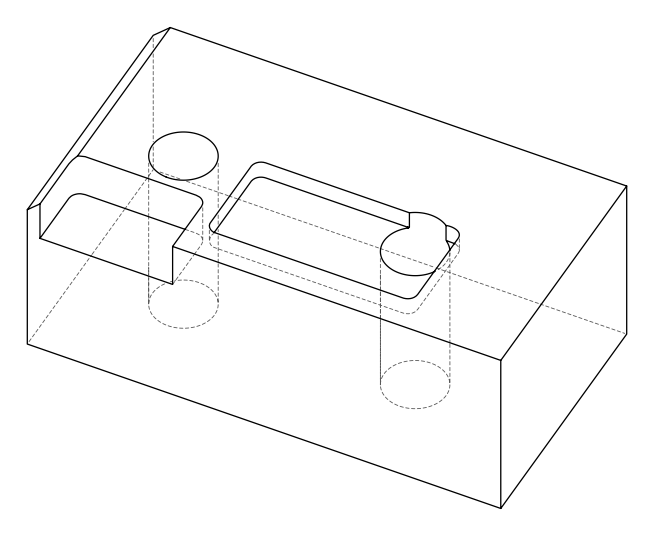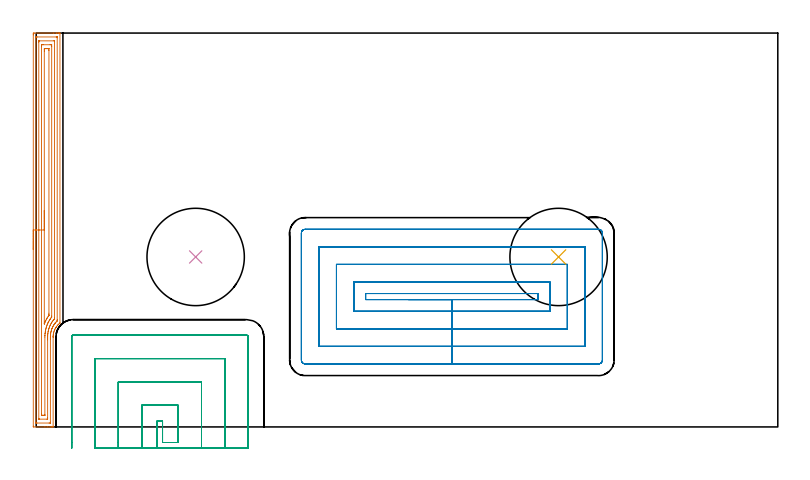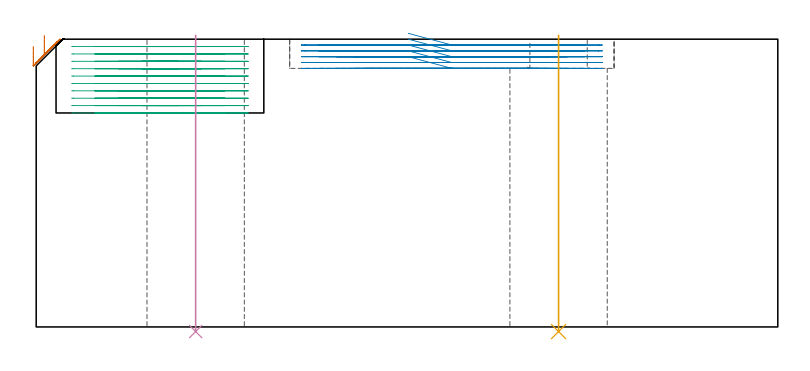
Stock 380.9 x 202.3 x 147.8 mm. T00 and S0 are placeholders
(PLAN: 5 operations, 3 tool changes, 43.9 min)
(1 AREA_MILL | FG_CHAMFER_SURFACE | UGT0205_001 | 7.97 min | 18984 mm3)
(2 MILL_RECTANGULAR_POCKET | POCKET_RECTANGULAR_STRAIGHT | NXT0201_011 | Follow Part, ap 3, ae 75% | 16.2 min | 201911 mm3)
(3 MILL_SLOT | SLOT_PARTIAL_RECTANGULAR | NXT0201_012 | Follow Part, ap 4, ae 75% | 18.53 min | 221273 mm3)
(4 INDEXABLE_INSERT_DRILL_THROUGH_HOLE_FROM_SOLID | STEP1HOLE | NXT0302_038 | 0.61 min | 290109 mm3)
(5 INDEXABLE_INSERT_DRILL_THROUGH_HOLE_FROM_SOLID_1 | STEP1HOLE_1 | NXT0302_038 | 0.61 min | 262093 mm3)
(TOOL UGT0205_001 | Chamfer Mill 20 x 3 x 45 deg. | D20 FL50 Z2)
(TOOL NXT0201_011 | ENDMILL 12mm [2P460-1200-NA 1630] | D12 FL38 Z6)
(TOOL NXT0201_012 | ENDMILL 16mm [2P460-1600-NA 1630] | D16 FL38 Z6)
(TOOL NXT0302_038 | Index. Insert Drill 50mm [880-D5000L50-04] | D50 PA176 FL200 Z2)
(OP 1 AREA_MILL)
G17 G21 G94 G90
T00 M6
G54
G17 G0 G90 X-1.5 Y91.15 S1061 M3
G43 Z157.8 H0
Z144.1
G94 G1 Y91.188 Z143.228 F250.
Y91.302 Z142.364
Y91.491 Z141.512
Y91.753 Z140.68
Y92.087 Z139.874
Y92.49 Z139.1
Y92.958 Z138.364
Y93.49 Z137.672
Y94.079 Z137.029
Y94.722 Z136.44
Y95.414 Z135.908
Y96.15 Z135.44
Y96.924 Z135.037
Y97.73 Z134.703
Y98.562 Z134.441
Y99.413 Z134.252
Y100.278 Z134.138
Y101.15 Z134.1
Y201.39
X-1.499 Y201.679 Z134.101
X-1.494 Y202.277 Z134.104
X-1.492 Y202.293 Z134.106
X-0.896 Y202.3 Z134.701
X8.919 Z144.514
X10.355 Z145.952
X10.704 Z146.299
X11.401 Z147.001
X11.728 Z147.328
X12.141 Y202.293 Z147.732
X12.197 Y202.29 Z147.788
X12.2 Y202.125 Z147.8
Y53.343
X12.194 Y53.332 Z147.793
X12.169 Y53.3 Z147.769
X11.726 Y52.926 Z147.324
X11.288 Y52.531 Z146.887
X11.25 Y52.493 Z146.849
X10.855 Y52.052 Z146.454
X10.477 Y51.6 Z146.076
X10.401 Y51.495 Z145.999
X10.174 Y51.157 Z145.772
X10.138 Y51.105 Z145.736
X10.073 Y51. Z145.671
X9.891 Y50.707 Z145.488
X9.695 Y50.35 Z145.294
X9.513 Y49.987 Z145.113
X9.437 Y49.814 Z145.034
X9.262 Y49.37 Z144.86
X9.109 Y48.921 Z144.705
X8.984 Y48.476 Z144.578
X8.974 Y48.428 Z144.567
X8.92 Y48.206 Z144.519
X8.888 Y48.062 Z144.484
X8.881 Y48.029 Z144.476
X8.874 Y47.981 Z144.466
X8.803 Y47.583 Z144.399
X8.763 Y47.263 Z144.36
X8.747 Y47.136 Z144.344
X8.715 Y46.69 Z144.312
X8.713 Y46.545 Z144.303
X8.704 Y46.243 Z144.299
X8.703 Y46.194 Z144.3
Y46.187
X8.7 Y0.174
X8.697 Y0.01 Z144.288
X8.614 Y0.006 Z144.206
X8.174 Y0. Z143.774
X7.831 Z143.431
X7.135 Z142.73
X5.894 Z141.491
X4.458 Z140.053
X-1.169 Z134.429
X-1.492 Y0.01 Z134.106
X-1.499 Y0.332 Z134.099
Y0.346
X-1.5 Y101.15 Z134.1
X-0.086 Z135.514
X-0.085 Y199.973 Z135.515
X-0.084 Y200.055 Z135.516
X-0.079 Y200.218 Z135.521
X-0.074 Y200.291 Z135.526
X-0.054 Y200.293 Z135.546
X-0.004 Y200.296 Z135.596
X0.481 Y200.3 Z136.081
X10.296 Z145.896
X10.704 Y200.296 Z146.304
X10.761 Y200.293 Z146.361
X10.773 Y200.291 Z146.373
X10.779 Y200.245 Z146.379
X10.782 Y200.137 Z146.382
X10.785 Y199.973 Z146.385
X10.786 Y199.891 Z146.386
X10.785 Y54.966 Z146.385
X10.783 Y54.803 Z146.383
X10.779 Y54.479 Z146.379
X10.744 Y54.425 Z146.344
X10.704 Y54.382 Z146.304
X10.555 Y54.237 Z146.155
X10.196 Y53.852 Z145.796
X9.812 Y53.422 Z145.412
X9.775 Y53.379 Z145.375
X9.746 Y53.343 Z145.346
X9.386 Y52.875 Z144.986
X9.095 Y52.449 Z144.695
X9.026 Y52.342 Z144.626
X8.919 Y52.167 Z144.519
X8.697 Y51.779 Z144.297
X8.575 Y51.556 Z144.175
X8.391 Y51.191 Z143.991
X8.154 Y50.662 Z143.754
X8.132 Y50.61 Z143.732
X8.027 Y50.337 Z143.627
X7.882 Y49.914 Z143.482
X7.834 Y49.769 Z143.434
X7.678 Y49.225 Z143.278
X7.594 Y48.875 Z143.194
X7.511 Y48.498 Z143.111
X7.422 Y47.981 Z143.022
X7.389 Y47.727 Z142.989
X7.353 Y47.427 Z142.953
X7.327 Y47.088 Z142.927
X7.315 Y46.907 Z142.915
X7.293 Y46.194 Z142.893
X7.29 Y46.039 Z142.89
X7.288 Y45.301 Z142.888
X7.287 Y45.148 Z142.887
X7.285 Y2.408 Z142.885
Y2.258
X7.282 Y2.106 Z142.882
X7.279 Y2.014 Z142.879
X7.236 Y2.01 Z142.836
X7.135 Y2.006 Z142.735
X6.65 Y2.001 Z142.25
X0.404 Y2. Z136.004
X-0.004 Y2.004 Z135.596
X-0.061 Y2.007 Z135.539
X-0.073 Y2.009 Z135.527
X-0.079 Y2.055 Z135.521
X-0.082 Y2.163 Z135.518
X-0.085 Y2.327 Z135.515
X-0.086 Y2.408 Z135.514
Y101.15
X1.328 Z136.928
X1.329 Y197.663 Z136.929
X1.33 Y198.104 Z136.93
X1.332 Y198.217 Z136.932
X1.335 Y198.272 Z136.935
X1.339 Y198.29 Z136.939
X1.39 Y198.293 Z136.99
X1.586 Y198.299 Z137.186
X9.115 Z144.715
X9.245 Y198.296 Z144.845
X9.348 Y198.29 Z144.948
X9.366 Y198.287 Z144.966
X9.368 Y198.28 Z144.968
X9.37 Y198.255 Z144.97
X9.371 Y198.104 Z144.971
Y56.024
X9.369 Y55.573 Z144.969
X9.367 Y55.517 Z144.967
X9.364 Y55.494 Z144.964
X9.352 Y55.478 Z144.952
X9.284 Y55.395 Z144.884
X9.054 Y55.13 Z144.654
X8.992 Y55.057 Z144.592
X8.919 Y54.969 Z144.519
X8.596 Y54.56 Z144.196
X8.35 Y54.237 Z143.95
X8.218 Y54.045 Z143.818
X8.027 Y53.759 Z143.627
X7.868 Y53.503 Z143.468
X7.772 Y53.343 Z143.372
X7.542 Y52.935 Z143.142
X7.285 Y52.449 Z142.885
X7.235 Y52.349 Z142.835
X7.135 Y52.133 Z142.735
X6.962 Y51.729 Z142.562
X6.892 Y51.556 Z142.492
X6.715 Y51.083 Z142.315
X6.568 Y50.662 Z142.168
X6.492 Y50.412 Z142.092
X6.31 Y49.769 Z141.91
X6.296 Y49.715 Z141.896
X6.242 Y49.494 Z141.842
X6.137 Y48.98 Z141.737
X6.118 Y48.875 Z141.718
X6.014 Y48.21 Z141.614
X5.986 Y47.981 Z141.586
X5.929 Y47.401 Z141.529
X5.906 Y47.088 Z141.506
X5.888 Y46.549 Z141.488
X5.88 Y46.194 Z141.48
X5.875 Y45.669 Z141.475
X5.874 Y45.301 Z141.474
X5.873 Y44.777 Z141.473
X5.871 Y4.567 Z141.471
X5.869 Y4.196 Z141.469
X5.866 Y4.066 Z141.466
X5.864 Y4.01 Z141.464
X5.74 Y4.006 Z141.34
X5.544 Y4.001 Z141.144
X1.585 Z137.185
X1.455 Y4.004 Z137.055
X1.352 Y4.01 Z136.952
X1.334 Y4.013 Z136.934
X1.332 Y4.02 Z136.932
X1.33 Y4.045 Z136.93
X1.329 Y4.196 Z136.929
X1.328 Y101.15 Z136.928
X2.743 Z138.343
Y195.424
X2.749 Y196.241 Z138.349
X2.751 Y196.29 Z138.351
X2.8 Y196.293 Z138.4
X2.909 Y196.297 Z138.509
X3.128 Y196.299 Z138.728
X3.565 Y196.3 Z139.165
X7.135 Z142.735
X7.58 Y196.299 Z143.18
X7.794 Y196.297 Z143.394
X7.9 Y196.293 Z143.5
X7.948 Y196.29 Z143.548
X7.95 Y196.254 Z143.55
X7.957 Y195.494 Z143.557
Y195.424
Y56.917
X7.952 Y56.506 Z143.552
X7.95 Y56.458 Z143.55
X7.93 Y56.422 Z143.53
X7.883 Y56.357 Z143.483
X7.802 Y56.249 Z143.402
X7.628 Y56.024 Z143.228
X7.418 Y55.74 Z143.018
X7.135 Y55.34 Z142.735
X7.05 Y55.215 Z142.65
X6.996 Y55.13 Z142.596
X6.712 Y54.66 Z142.312
X6.464 Y54.237 Z142.064
X6.385 Y54.094 Z141.985
X6.242 Y53.824 Z141.842
X6.083 Y53.503 Z141.683
X6.007 Y53.343 Z141.607
X5.806 Y52.886 Z141.406
X5.626 Y52.449 Z141.226
X5.549 Y52.25 Z141.149
X5.35 Y51.71 Z140.95
X5.311 Y51.595 Z140.911
X5.298 Y51.556 Z140.898
X5.109 Y50.903 Z140.709
X5.043 Y50.662 Z140.643
X4.924 Y50.196 Z140.524
X4.83 Y49.769 Z140.43
X4.766 Y49.46 Z140.366
X4.669 Y48.875 Z140.269
X4.641 Y48.691 Z140.241
X4.555 Y47.981 Z140.155
X4.546 Y47.893 Z140.146
X4.485 Y47.088 Z140.085
X4.484 Y47.062 Z140.084
X4.459 Y46.194 Z140.059
X4.457 Y6.206 Z140.057
X4.456 Y6.095 Z140.056
X4.453 Y6.04 Z140.053
X4.451 Y6.018 Z140.051
X4.434 Y6.007 Z140.034
X3.548 Y6. Z139.148
X3.12 Y6.001 Z138.72
X2.906 Y6.003 Z138.506
X2.8 Y6.007 Z138.4
X2.752 Y6.01 Z138.352
X2.75 Y6.046 Z138.35
X2.743 Y6.806 Z138.343
Y6.876
Y101.15
X4.157 Z139.757
Y193.044
X4.158 Y193.636 Z139.758
X4.16 Y193.935 Z139.76
X4.164 Y194.237 Z139.764
X4.173 Y194.291 Z139.773
X4.209 Y194.294 Z139.809
X4.292 Y194.297 Z139.892
X4.458 Y194.299 Z140.058
X4.687 Y194.3 Z140.287
X5.58 Z141.18
X6.242 Y194.298 Z141.842
X6.476 Y194.296 Z142.076
X6.528 Y194.29 Z142.128
X6.536 Y194.275 Z142.136
X6.539 Y194.233 Z142.139
X6.542 Y193.636 Z142.142
X6.543 Y193.335 Z142.143
Y58.403
X6.542 Y57.811 Z142.142
X6.54 Y57.513 Z142.14
X6.536 Y57.363 Z142.136
X6.531 Y57.333 Z142.131
X6.516 Y57.307 Z142.116
X6.476 Y57.247 Z142.076
X6.243 Y56.917 Z141.843
X6.242 Y56.915 Z141.842
X5.892 Y56.375 Z141.492
X5.672 Y56.024 Z141.272
X5.552 Y55.821 Z141.152
X5.35 Y55.472 Z140.95
X5.23 Y55.251 Z140.83
X5.166 Y55.13 Z140.766
X4.929 Y54.658 Z140.529
X4.733 Y54.237 Z140.333
X4.648 Y54.046 Z140.248
X4.458 Y53.601 Z140.058
X4.383 Y53.417 Z139.983
X4.354 Y53.343 Z139.954
X4.245 Y53.055 Z139.845
X4.202 Y52.942 Z139.802
X4.168 Y52.856 Z139.768
X4.164 Y52.929 Z139.764
X4.159 Y53.163 Z139.759
X4.158 Y53.343 Z139.758
X4.157 Y101.15 Z139.757
Y102.022 Z139.795
Y102.886 Z139.909
Y103.738 Z140.098
Y104.57 Z140.36
Y105.376 Z140.694
Y106.15 Z141.097
Y106.886 Z141.565
Y107.578 Z142.096
Y108.221 Z142.686
Y108.81 Z143.329
Y109.341 Z144.021
Y109.81 Z144.757
Y110.213 Z145.531
Y110.547 Z146.337
Y110.809 Z147.169
Y110.998 Z148.02
Y111.112 Z148.885
Y111.15 Z149.757
G0 Z157.8
M5
M2
(OP 2 MILL_RECTANGULAR_POCKET)
G17 G21 G94 G90
T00 M6
G54
G17 G0 G90 X191.108 Y65.4 S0 M3
G43 Z157.8 H1
Z150.8
G94 G1 X213.5 Z144.8 F250.
X257.8 F500.
Y68.5
X169.2
Y65.4
X213.5
Y59.4
X263.8
Y74.5
X163.2
Y59.4
X213.5
Y50.4
X272.8
Y83.5
X154.2
Y50.4
X213.5
Y41.4
X281.8
Y92.5
X145.2
Y41.4
X213.5
Y32.4
X288.9
G3 X290.8 Y34.3 R1.9
G1 Y99.6
G3 X288.9 Y101.5 R1.9
G1 X138.1
G3 X136.2 Y99.6 R1.9
G1 Y34.3
G3 X138.1 Y32.4 R1.9
G1 X213.5
X214.5
G0 X191.108 Y65.4 Z147.8
G1 X213.5 Z141.8 F250.
X257.8 F500.
Y68.5
X169.2
Y65.4
X213.5
Y59.4
X263.8
Y74.5
X163.2
Y59.4
X213.5
Y50.4
X272.8
Y83.5
X154.2
Y50.4
X213.5
Y41.4
X281.8
Y92.5
X145.2
Y41.4
X213.5
Y32.4
X288.9
G3 X290.8 Y34.3 R1.9
G1 Y99.6
G3 X288.9 Y101.5 R1.9
G1 X138.1
G3 X136.2 Y99.6 R1.9
G1 Y34.3
G3 X138.1 Y32.4 R1.9
G1 X213.5
X214.5
G0 X191.108 Y65.4 Z144.8
G1 X213.5 Z138.8 F250.
X257.8 F500.
Y68.5
X169.2
Y65.4
X213.5
Y59.4
X263.8
Y74.5
X163.2
Y59.4
X213.5
Y50.4
X272.8
Y83.5
X154.2
Y50.4
X213.5
Y41.4
X281.8
Y92.5
X145.2
Y41.4
X213.5
Y32.4
X288.9
G3 X290.8 Y34.3 R1.9
G1 Y99.6
G3 X288.9 Y101.5 R1.9
G1 X138.1
G3 X136.2 Y99.6 R1.9
G1 Y34.3
G3 X138.1 Y32.4 R1.9
G1 X213.5
X214.5
G0 X191.108 Y65.4 Z141.8
G1 X213.5 Z135.8 F250.
X257.8 F500.
Y68.5
X169.2
Y65.4
X213.5
Y59.4
X263.8
Y74.5
X163.2
Y59.4
X213.5
Y50.4
X272.8
Y83.5
X154.2
Y50.4
X213.5
Y41.4
X281.8
Y92.5
X145.2
Y41.4
X213.5
Y32.4
X288.9
G3 X290.8 Y34.3 R1.9
G1 Y99.6
G3 X288.9 Y101.5 R1.9
G1 X138.1
G3 X136.2 Y99.6 R1.9
G1 Y34.3
G3 X138.1 Y32.4 R1.9
G1 X213.5
X214.5
G0 X191.108 Y65.4 Z138.8
G1 X213.5 Z132.8 F250.
X257.8 F500.
Y68.5
X169.2
Y65.4
X213.5
Y59.4
X263.8
Y74.5
X163.2
Y59.4
X213.5
Y50.4
X272.8
Y83.5
X154.2
Y50.4
X213.5
Y41.4
X281.8
Y92.5
X145.2
Y41.4
X213.5
Y32.4
X288.9
G3 X290.8 Y34.3 R1.9
G1 Y99.6
G3 X288.9 Y101.5 R1.9
G1 X138.1
G3 X136.2 Y99.6 R1.9
G1 Y34.3
G3 X138.1 Y32.4 R1.9
G1 X213.5
X214.5
G0 Z157.8
M5
M2
(OP 3 MILL_SLOT)
G17 G21 G94 G90
T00 M6
G54
G17 G0 G90 X62.2 Y-11. S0 M3
G43 Z157.8 H1
Z144.01
G94 G1 Y-8. F250.
Y3.1 F500.
X64.9
Y-8.
X72.9
Y11.1
X54.2
Y-8.
Y-11. F250.
X84.9
Y-8.
Y23.1 F500.
X42.2
Y-8.
Y-11. F250.
X96.9
Y-8.
Y35.1 F500.
X30.2
Y-8.
Y-11. F250.
X108.9
Y-8.
Y46.3 F500.
G3 X108.1 Y47.1 R0.8
G1 X19.
G3 X18.2 Y46.3 R0.8
G1 Y-8.
Y-11. F250.
G0 X62.2 Z140.22
G1 Y-8.
Y3.1 F500.
X64.9
Y-8.
X72.9
Y11.1
X54.2
Y-8.
Y-11. F250.
X84.9
Y-8.
Y23.1 F500.
X42.2
Y-8.
Y-11. F250.
X96.9
Y-8.
Y35.1 F500.
X30.2
Y-8.
Y-11. F250.
X108.9
Y-8.
Y46.3 F500.
G3 X108.1 Y47.1 R0.8
G1 X19.
G3 X18.2 Y46.3 R0.8
G1 Y-8.
Y-11. F250.
G0 X62.2 Z136.43
G1 Y-8.
Y3.1 F500.
X64.9
Y-8.
X72.9
Y11.1
X54.2
Y-8.
Y-11. F250.
X84.9
Y-8.
Y23.1 F500.
X42.2
Y-8.
Y-11. F250.
X96.9
Y-8.
Y35.1 F500.
X30.2
Y-8.
Y-11. F250.
X108.9
Y-8.
Y46.3 F500.
G3 X108.1 Y47.1 R0.8
G1 X19.
G3 X18.2 Y46.3 R0.8
G1 Y-8.
Y-11. F250.
G0 X62.2 Z132.64
G1 Y-8.
Y3.1 F500.
X64.9
Y-8.
X72.9
Y11.1
X54.2
Y-8.
Y-11. F250.
X84.9
Y-8.
Y23.1 F500.
X42.2
Y-8.
Y-11. F250.
X96.9
Y-8.
Y35.1 F500.
X30.2
Y-8.
Y-11. F250.
X108.9
Y-8.
Y46.3 F500.
G3 X108.1 Y47.1 R0.8
G1 X19.
G3 X18.2 Y46.3 R0.8
G1 Y-8.
Y-11. F250.
G0 X62.2 Z128.85
G1 Y-8.
Y3.1 F500.
X64.9
Y-8.
X72.9
Y11.1
X54.2
Y-8.
Y-11. F250.
X84.9
Y-8.
Y23.1 F500.
X42.2
Y-8.
Y-11. F250.
X96.9
Y-8.
Y35.1 F500.
X30.2
Y-8.
Y-11. F250.
X108.9
Y-8.
Y46.3 F500.
G3 X108.1 Y47.1 R0.8
G1 X19.
G3 X18.2 Y46.3 R0.8
G1 Y-8.
Y-11. F250.
G0 X62.2 Z125.06
G1 Y-8.
Y3.1 F500.
X64.9
Y-8.
X72.9
Y11.1
X54.2
Y-8.
Y-11. F250.
X84.9
Y-8.
Y23.1 F500.
X42.2
Y-8.
Y-11. F250.
X96.9
Y-8.
Y35.1 F500.
X30.2
Y-8.
Y-11. F250.
X108.9
Y-8.
Y46.3 F500.
G3 X108.1 Y47.1 R0.8
G1 X19.
G3 X18.2 Y46.3 R0.8
G1 Y-8.
Y-11. F250.
G0 X62.2 Z121.27
G1 Y-8.
Y3.1 F500.
X64.9
Y-8.
X72.9
Y11.1
X54.2
Y-8.
Y-11. F250.
X84.9
Y-8.
Y23.1 F500.
X42.2
Y-8.
Y-11. F250.
X96.9
Y-8.
Y35.1 F500.
X30.2
Y-8.
Y-11. F250.
X108.9
Y-8.
Y46.3 F500.
G3 X108.1 Y47.1 R0.8
G1 X19.
G3 X18.2 Y46.3 R0.8
G1 Y-8.
Y-11. F250.
G0 X62.2 Z117.48
G1 Y-8.
Y3.1 F500.
X64.9
Y-8.
X72.9
Y11.1
X54.2
Y-8.
Y-11. F250.
X84.9
Y-8.
Y23.1 F500.
X42.2
Y-8.
Y-11. F250.
X96.9
Y-8.
Y35.1 F500.
X30.2
Y-8.
Y-11. F250.
X108.9
Y-8.
Y46.3 F500.
G3 X108.1 Y47.1 R0.8
G1 X19.
G3 X18.2 Y46.3 R0.8
G1 Y-8.
Y-11. F250.
G0 X62.2 Z113.69
G1 Y-8.
Y3.1 F500.
X64.9
Y-8.
X72.9
Y11.1
X54.2
Y-8.
Y-11. F250.
X84.9
Y-8.
Y23.1 F500.
X42.2
Y-8.
Y-11. F250.
X96.9
Y-8.
Y35.1 F500.
X30.2
Y-8.
Y-11. F250.
X108.9
Y-8.
Y46.3 F500.
G3 X108.1 Y47.1 R0.8
G1 X19.
G3 X18.2 Y46.3 R0.8
G1 Y-8.
Y-11. F250.
G0 X62.2 Z109.9
G1 Y-8.
Y3.1 F500.
X64.9
Y-8.
X72.9
Y11.1
X54.2
Y-8.
Y-11. F250.
X84.9
Y-8.
Y23.1 F500.
X42.2
Y-8.
Y-11. F250.
X96.9
Y-8.
Y35.1 F500.
X30.2
Y-8.
Y-11. F250.
X108.9
Y-8.
Y46.3 F500.
G3 X108.1 Y47.1 R0.8
G1 X19.
G3 X18.2 Y46.3 R0.8
G1 Y-8.
Y-11. F250.
G0 Z157.8
M5
M2
(OP 4 INDEXABLE_INSERT_DRILL_THROUGH_HOLE_FROM_SOLID)
G17 G21 G94 G90
T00 M6
G54
G17 G0 G90 X81.9 Y87.3 S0 M3
G43 Z157.8 H1
G94 G81 G98 Z-2.373 F250. R149.8
G80
M5
M2
(OP 5 INDEXABLE_INSERT_DRILL_THROUGH_HOLE_FROM_SOLID_1)
G17 G21 G94 G90
T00 M6
G54
G17 G0 G90 X268.3 Y87.3 S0 M3
G43 Z157.8 H1
G94 G81 G98 Z-2.373 F250. R149.8
G80
M5
M2
